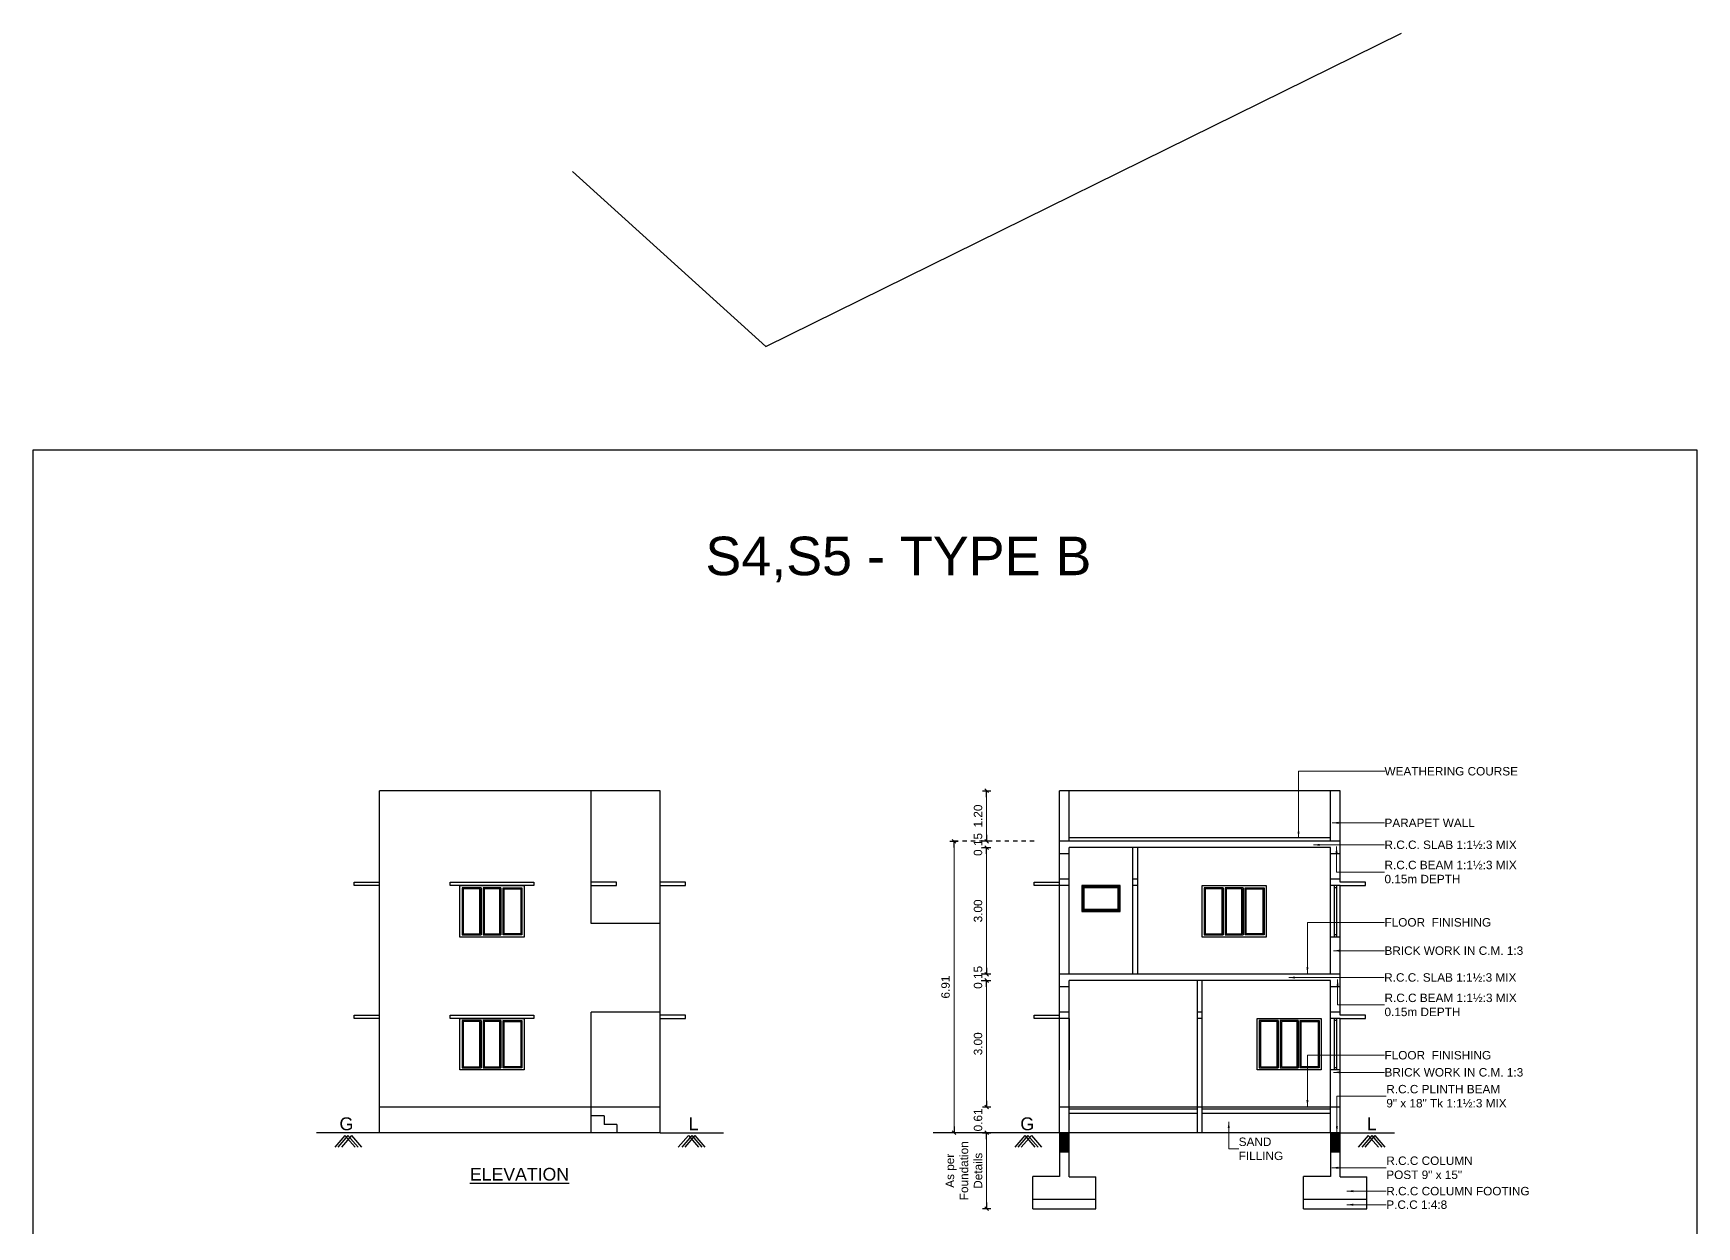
# Model space of a CAD drawing. Header units: metres. Extents: x 1126 to 1595, y 117 to 472.
# Drawn here: x 1555.78 to 1595.24, y 443.55 to 471.84 of the extents above; entities that cross this region are included whole.
import ezdxf
from ezdxf.enums import TextEntityAlignment as Align

# ---------------------------------------------------------------- set-up
doc = ezdxf.new("R2010")
doc.units = ezdxf.units.M
doc.linetypes.add('DOT', pattern=[0.25, 0, -0.25])
for name, color, linetype in [('COL', 7, 'Continuous'), ('hat', 252, 'Continuous'), ('TEXT', 7, 'Continuous')]:
    doc.layers.add(name, color=color, linetype=linetype)
doc.styles.add('ARIAL', font='arial.ttf')
doc.styles.get("Standard").update_dxf_attribs({"font": 'arial.ttf', "height": 0.23})
doc.dimstyles.new('FLOOR DIM', dxfattribs={"dimtxt": 0.2, "dimasz": 0.05, "dimexe": 0.075, "dimexo": 0.3, "dimgap": 0.025, "dimtad": 0, "dimzin": 3, "dimdsep": 46, "dimtxsty": 'ARIAL', "dimblk": 'JM1', "dimcen": -0.09, "dimclrd": 5, "dimclre": 250, "dimclrt": 3, "dimazin": 0, "dimtfac": 0.65, "dimtix": 1, "dimtofl": 0, "dimtmove": 0, "dimatfit": 2, "dimfxl": 0, "dimfrac": 1, "dimtolj": 1, "dimlwd": 18, "dimlwe": -1, "dimarcsym": 0})

# ---------------------------------------------------------------- blocks, each defined once
blk = doc.blocks.new('JM1')
at = {"color": 2}
for p, q in [((-3, 0), (0, 0)), ((-0.88, -0.88), (0.88, 0.88)), ((0, 2), (0, -2))]:
    blk.add_line(p, q, dxfattribs=at)
blk = doc.blocks.new('*D782')
at = {"color": 5, "lineweight": 18}
blk.add_line((1578.391, 445.726), (1578.391, 444.026), dxfattribs=at)
at = {"layer": 'Defpoints', "color": 0}
for p in [(1579.891, 445.776), (1578.391, 443.976), (1579.486, 443.976)]:
    blk.add_point(p, dxfattribs=at)
at = {"color": 5, "lineweight": 18, "xscale": 0.05, "yscale": 0.05, "zscale": 0.05}
for p, rotation in [((1578.391, 445.776), 90), ((1578.391, 443.976), 270)]:
    blk.add_blockref('JM1', p, dxfattribs=dict(at, rotation=rotation))
at = {"color": 3, "insert": (1577.856, 444.876), "char_height": 0.2, "attachment_point": 5, "rotation": 90, "style": 'ARIAL'}
blk.add_mtext('\\A1;As per\\PFoundation \\PDetails', dxfattribs=at)
blk = doc.blocks.new('*D783')
at = {"color": 250, "linetype": 'DOT', "ltscale": 0.25}
for p, q in [((1579.521, 452.686), (1577.546, 452.686)), ((1579.521, 445.776), (1577.546, 445.776))]:
    blk.add_line(p, q, dxfattribs=at)
at = {"color": 5, "lineweight": 18, "ltscale": 0.25}
blk.add_line((1577.621, 452.636), (1577.621, 445.826), dxfattribs=at)
at = {"layer": 'Defpoints', "color": 0, "linetype": 'ByBlock', "ltscale": 0.25}
for p in [(1580.121, 452.686), (1577.621, 445.776), (1580.121, 445.776)]:
    blk.add_point(p, dxfattribs=at)
at = {"color": 5, "linetype": 'ByBlock', "lineweight": 18, "ltscale": 0.25, "xscale": 0.05, "yscale": 0.05, "zscale": 0.05}
for p, rotation in [((1577.621, 452.686), 90), ((1577.621, 445.776), 270)]:
    blk.add_blockref('JM1', p, dxfattribs=dict(at, rotation=rotation))
at = {"color": 3, "linetype": 'ByBlock', "ltscale": 0.25, "insert": (1577.419, 449.231), "char_height": 0.2, "attachment_point": 5, "rotation": 90, "style": 'ARIAL'}
blk.add_mtext('\\A1;6.91', dxfattribs=at)
blk = doc.blocks.new('*D784')
at = {"color": 5, "lineweight": 18}
for p, q in [((1578.391, 446.436), (1578.391, 446.486)), ((1578.391, 445.726), (1578.391, 445.676))]:
    blk.add_line(p, q, dxfattribs=at)
at = {"layer": 'Defpoints', "color": 0}
for p in [(1578.391, 446.386), (1580.123, 446.386), (1580.121, 445.776)]:
    blk.add_point(p, dxfattribs=at)
at = {"color": 5, "lineweight": 18, "xscale": 0.05, "yscale": 0.05, "zscale": 0.05}
for p, rotation in [((1578.391, 446.386), 270), ((1578.391, 445.776), 90)]:
    blk.add_blockref('JM1', p, dxfattribs=dict(at, rotation=rotation))
at = {"color": 3, "insert": (1578.189, 446.081), "char_height": 0.2, "attachment_point": 5, "rotation": 90, "style": 'ARIAL'}
blk.add_mtext('\\A1;0.61', dxfattribs=at)
blk = doc.blocks.new('*D785')
at = {"color": 5, "lineweight": 18}
blk.add_line((1578.391, 449.586), (1578.391, 452.486), dxfattribs=at)
at = {"layer": 'Defpoints', "color": 0}
for p in [(1578.391, 452.536), (1587.857, 452.536), (1580.123, 449.536)]:
    blk.add_point(p, dxfattribs=at)
at = {"color": 5, "lineweight": 18, "xscale": 0.05, "yscale": 0.05, "zscale": 0.05}
for p, rotation in [((1578.391, 452.536), 90), ((1578.391, 449.536), 270)]:
    blk.add_blockref('JM1', p, dxfattribs=dict(at, rotation=rotation))
at = {"color": 3, "insert": (1578.189, 451.036), "char_height": 0.2, "attachment_point": 5, "rotation": 90, "style": 'ARIAL'}
blk.add_mtext('\\A1;3.00', dxfattribs=at)
blk = doc.blocks.new('*D786')
at = {"color": 5, "lineweight": 18}
for p, q in [((1578.391, 452.736), (1578.391, 452.786)), ((1578.391, 452.486), (1578.391, 452.436))]:
    blk.add_line(p, q, dxfattribs=at)
at = {"layer": 'Defpoints', "color": 0}
for p in [(1578.391, 452.686), (1580.123, 452.686), (1587.857, 452.536)]:
    blk.add_point(p, dxfattribs=at)
at = {"color": 5, "lineweight": 18, "xscale": 0.05, "yscale": 0.05, "zscale": 0.05}
for p, rotation in [((1578.391, 452.686), 270), ((1578.391, 452.536), 90)]:
    blk.add_blockref('JM1', p, dxfattribs=dict(at, rotation=rotation))
at = {"color": 3, "insert": (1578.189, 452.611), "char_height": 0.2, "attachment_point": 5, "rotation": 90, "style": 'ARIAL'}
blk.add_mtext('\\A1;0.15', dxfattribs=at)
blk = doc.blocks.new('*D787')
at = {"color": 5, "lineweight": 18}
blk.add_line((1578.391, 452.736), (1578.391, 453.836), dxfattribs=at)
at = {"layer": 'Defpoints', "color": 0}
for p in [(1578.391, 453.886), (1580.123, 453.886), (1580.123, 452.686)]:
    blk.add_point(p, dxfattribs=at)
at = {"color": 5, "lineweight": 18, "xscale": 0.05, "yscale": 0.05, "zscale": 0.05}
for p, rotation in [((1578.391, 453.886), 90), ((1578.391, 452.686), 270)]:
    blk.add_blockref('JM1', p, dxfattribs=dict(at, rotation=rotation))
at = {"color": 3, "insert": (1578.189, 453.286), "char_height": 0.2, "attachment_point": 5, "rotation": 90, "style": 'ARIAL'}
blk.add_mtext('\\A1;1.20', dxfattribs=at)
blk = doc.blocks.new('*D788')
at = {"color": 5, "lineweight": 18}
for p, q in [((1578.391, 449.586), (1578.391, 449.636)), ((1578.391, 449.336), (1578.391, 449.286))]:
    blk.add_line(p, q, dxfattribs=at)
at = {"layer": 'Defpoints', "color": 0}
for p in [(1578.391, 449.536), (1580.123, 449.536), (1580.351, 449.386)]:
    blk.add_point(p, dxfattribs=at)
at = {"color": 5, "lineweight": 18, "xscale": 0.05, "yscale": 0.05, "zscale": 0.05}
for p, rotation in [((1578.391, 449.536), 270), ((1578.391, 449.386), 90)]:
    blk.add_blockref('JM1', p, dxfattribs=dict(at, rotation=rotation))
at = {"color": 3, "insert": (1578.189, 449.461), "char_height": 0.2, "attachment_point": 5, "rotation": 90, "style": 'ARIAL'}
blk.add_mtext('\\A1;0.15', dxfattribs=at)
blk = doc.blocks.new('*D789')
at = {"color": 5, "lineweight": 18}
blk.add_line((1578.391, 446.436), (1578.391, 449.336), dxfattribs=at)
at = {"layer": 'Defpoints', "color": 0}
for p in [(1578.391, 449.386), (1580.351, 449.386), (1580.123, 446.386)]:
    blk.add_point(p, dxfattribs=at)
at = {"color": 5, "lineweight": 18, "xscale": 0.05, "yscale": 0.05, "zscale": 0.05}
for p, rotation in [((1578.391, 449.386), 90), ((1578.391, 446.386), 270)]:
    blk.add_blockref('JM1', p, dxfattribs=dict(at, rotation=rotation))
at = {"color": 3, "insert": (1578.189, 447.886), "char_height": 0.2, "attachment_point": 5, "rotation": 90, "style": 'ARIAL'}
blk.add_mtext('\\A1;3.00', dxfattribs=at)

msp = doc.modelspace()

# ---------------------------------------------------------------- hatches: boundary and pattern name
at = {"layer": 'COL'}
h = msp.add_hatch(color=256, dxfattribs=at)
h.dxf.hatch_style = 1
h.paths.add_polyline_path([(1580.121, 445.326), (1580.351, 445.326), (1580.351, 445.776), (1580.121, 445.776)])
h = msp.add_hatch(color=256, dxfattribs=at)
h.dxf.hatch_style = 1
h.paths.add_polyline_path([(1586.546, 445.326), (1586.776, 445.326), (1586.776, 445.776), (1586.546, 445.776)])

# ---------------------------------------------------------------- linework, layer by layer
for p, q in [((1573.157, 464.42), (1588.235, 471.841)), ((1568.568, 468.567), (1573.157, 464.42)), ((1563.993, 445.776), (1563.993, 453.886)), ((1569.013, 450.736), (1569.013, 453.886)), ((1570.649, 445.776), (1570.649, 453.886)), ((1580.123, 445.776), (1580.123, 453.886)), ((1580.351, 452.686), (1580.351, 453.886)), ((1586.548, 452.686), (1586.548, 453.886)), ((1586.776, 451.716), (1586.776, 453.886)), ((1580.351, 449.536), (1580.351, 452.536)), ((1581.862, 449.536), (1581.862, 452.536)), ((1581.976, 449.536), (1581.976, 452.536)), ((1586.548, 449.536), (1586.548, 452.536)), ((1563.393, 451.636), (1563.393, 451.716)), ((1563.393, 451.716), (1563.993, 451.716)), ((1563.993, 451.636), (1563.393, 451.636)), ((1569.613, 451.716), (1569.013, 451.716)), ((1569.013, 451.636), (1569.613, 451.636)), ((1569.613, 451.636), (1569.613, 451.716)), ((1571.249, 451.716), (1570.649, 451.716)), ((1570.649, 451.636), (1571.249, 451.636)), ((1571.249, 451.636), (1571.249, 451.716)), ((1579.523, 451.636), (1579.523, 451.716)), ((1579.523, 451.716), (1580.123, 451.716)), ((1580.123, 451.636), (1579.523, 451.636)), ((1586.637, 451.636), (1586.637, 450.416)), ((1586.688, 451.636), (1586.688, 450.416)), ((1587.376, 451.716), (1586.776, 451.716)), ((1586.776, 451.636), (1587.376, 451.636)), ((1586.776, 448.566), (1586.776, 451.636)), ((1587.376, 451.636), (1587.376, 451.716)), ((1586.776, 450.416), (1586.548, 450.416)), ((1580.351, 445.776), (1580.351, 449.386)), ((1583.393, 445.776), (1583.393, 449.386)), ((1583.508, 445.776), (1583.508, 449.386)), ((1586.548, 445.776), (1586.548, 449.386)), ((1563.393, 448.486), (1563.393, 448.566)), ((1563.393, 448.566), (1563.993, 448.566)), ((1563.993, 448.486), (1563.393, 448.486)), ((1569.013, 445.776), (1569.013, 448.636)), ((1571.249, 448.566), (1570.649, 448.566)), ((1570.649, 448.486), (1571.249, 448.486)), ((1571.249, 448.486), (1571.249, 448.566)), ((1579.523, 448.486), (1579.523, 448.566)), ((1579.523, 448.566), (1580.123, 448.566)), ((1580.123, 448.486), (1579.523, 448.486)), ((1580.351, 448.486), (1580.351, 447.266)), ((1586.637, 448.486), (1586.637, 447.266)), ((1586.688, 448.486), (1586.688, 447.266)), ((1587.376, 448.566), (1586.776, 448.566)), ((1586.776, 445.776), (1586.776, 448.486)), ((1586.776, 448.486), (1587.376, 448.486)), ((1587.376, 448.486), (1587.376, 448.566)), ((1586.776, 447.266), (1586.548, 447.266)), ((1569.318, 446.176), (1569.318, 445.976)), ((1569.623, 445.976), (1569.623, 445.776)), ((1580.123, 445.776), (1580.123, 444.737)), ((1580.351, 444.736), (1580.351, 445.776)), ((1586.548, 445.776), (1586.548, 444.737)), ((1586.776, 444.736), (1586.776, 445.776)), ((1579.486, 443.976), (1579.486, 444.737)), ((1580.123, 444.737), (1579.486, 444.737)), ((1580.351, 444.736), (1580.986, 444.736)), ((1580.986, 443.976), (1580.986, 444.736)), ((1585.911, 443.976), (1585.911, 444.737)), ((1586.548, 444.737), (1585.911, 444.737)), ((1586.776, 444.736), (1587.411, 444.736)), ((1587.411, 443.976), (1587.411, 444.736)), ((1579.486, 444.206), (1580.986, 444.206)), ((1579.486, 443.976), (1580.986, 443.976)), ((1585.911, 444.206), (1587.411, 444.206)), ((1585.911, 443.976), (1587.411, 443.976))]:
    msp.add_line(p, q)
at = {"color": 7}
for p, q in [((1570.649, 453.886), (1563.993, 453.886)), ((1586.776, 453.886), (1580.123, 453.886)), ((1586.776, 452.686), (1580.123, 452.686)), ((1586.548, 452.766), (1580.351, 452.766)), ((1580.351, 452.386), (1580.123, 452.386)), ((1586.548, 452.536), (1580.351, 452.536)), ((1586.776, 452.386), (1586.548, 452.386)), ((1580.351, 451.786), (1580.123, 451.786)), ((1580.351, 451.636), (1580.123, 451.636)), ((1581.976, 451.786), (1581.862, 451.786)), ((1581.976, 451.636), (1581.862, 451.636)), ((1586.776, 451.786), (1586.548, 451.786)), ((1586.776, 451.636), (1586.548, 451.636)), ((1570.649, 450.736), (1569.013, 450.736)), ((1586.776, 449.536), (1580.123, 449.536)), ((1580.351, 449.236), (1580.123, 449.236)), ((1586.548, 449.386), (1580.351, 449.386)), ((1586.776, 449.236), (1586.548, 449.236)), ((1570.649, 448.636), (1569.013, 448.636)), ((1580.351, 448.636), (1580.123, 448.636)), ((1580.351, 448.486), (1580.123, 448.486)), ((1583.508, 448.636), (1583.393, 448.636)), ((1583.508, 448.486), (1583.393, 448.486)), ((1586.776, 448.636), (1586.548, 448.636)), ((1586.776, 448.486), (1586.548, 448.486)), ((1570.649, 446.386), (1563.993, 446.386)), ((1586.776, 446.386), (1580.123, 446.386)), ((1583.393, 446.336), (1580.351, 446.336)), ((1586.548, 446.336), (1583.508, 446.336)), ((1569.318, 446.176), (1569.013, 446.176)), ((1569.623, 445.976), (1569.318, 445.976)), ((1583.393, 446.236), (1580.351, 446.236)), ((1586.548, 446.236), (1583.508, 446.236)), ((1563.993, 445.776), (1562.493, 445.776)), ((1563.171, 445.715), (1562.932, 445.439)), ((1563.243, 445.715), (1563.005, 445.439)), ((1563.325, 445.715), (1563.086, 445.439)), ((1563.171, 445.715), (1563.41, 445.439)), ((1563.243, 445.715), (1563.482, 445.439)), ((1563.325, 445.715), (1563.563, 445.439)), ((1570.649, 445.776), (1563.993, 445.776)), ((1570.649, 445.776), (1572.149, 445.776)), ((1571.317, 445.715), (1571.078, 445.439)), ((1571.399, 445.715), (1571.16, 445.439)), ((1571.471, 445.715), (1571.232, 445.439)), ((1571.317, 445.715), (1571.556, 445.439)), ((1571.399, 445.715), (1571.637, 445.439)), ((1571.471, 445.715), (1571.71, 445.439)), ((1580.123, 445.776), (1577.123, 445.776)), ((1579.3, 445.715), (1579.062, 445.439)), ((1579.373, 445.715), (1579.134, 445.439)), ((1579.454, 445.715), (1579.215, 445.439)), ((1579.3, 445.715), (1579.539, 445.439)), ((1579.373, 445.715), (1579.611, 445.439)), ((1579.454, 445.715), (1579.693, 445.439)), ((1586.776, 445.776), (1580.123, 445.776)), ((1586.778, 445.776), (1588.064, 445.776)), ((1587.446, 445.715), (1587.208, 445.439)), ((1587.528, 445.715), (1587.289, 445.439)), ((1587.6, 445.715), (1587.362, 445.439)), ((1587.446, 445.715), (1587.685, 445.439)), ((1587.528, 445.715), (1587.767, 445.439)), ((1587.6, 445.715), (1587.839, 445.439))]:
    msp.add_line(p, q, dxfattribs=at)
at = {"color": 8}
for p, q in [((1566.399, 451.586), (1566.399, 450.466)), ((1566.449, 451.586), (1566.449, 450.466)), ((1566.872, 451.586), (1566.872, 450.466)), ((1566.922, 451.586), (1566.922, 450.466)), ((1584.001, 451.586), (1584.001, 450.466)), ((1584.051, 451.586), (1584.051, 450.466)), ((1584.474, 451.586), (1584.474, 450.466)), ((1584.524, 451.586), (1584.524, 450.466)), ((1566.399, 448.436), (1566.399, 447.316)), ((1566.449, 448.436), (1566.449, 447.316)), ((1566.872, 448.436), (1566.872, 447.316)), ((1566.922, 448.436), (1566.922, 447.316)), ((1585.308, 448.436), (1585.308, 447.316)), ((1585.358, 448.436), (1585.358, 447.316)), ((1585.781, 448.436), (1585.781, 447.316)), ((1585.831, 448.436), (1585.831, 447.316))]:
    msp.add_line(p, q, dxfattribs=at)
at = {"color": 7, "linetype": 'ByBlock'}
for p, q in [((1586.688, 451.585), (1586.637, 451.585)), ((1586.688, 450.467), (1586.637, 450.467)), ((1586.688, 448.435), (1586.637, 448.435)), ((1586.688, 447.317), (1586.637, 447.317))]:
    msp.add_line(p, q, dxfattribs=at)
for points in [[(1555.778, 461.963), (1595.236, 461.963), (1595.236, 415.593), (1555.778, 415.593)], [(1565.67, 451.636), (1565.67, 451.716), (1567.65, 451.716), (1567.65, 451.636)], [(1580.652, 451.026), (1581.562, 451.026), (1581.562, 451.636), (1580.652, 451.636)], [(1565.67, 448.486), (1565.67, 448.566), (1567.65, 448.566), (1567.65, 448.486)]]:
    msp.add_lwpolyline(points, close=True)
at = {"color": 7}
for points in [[(1565.9, 451.636), (1567.42, 451.636), (1567.42, 450.416), (1565.9, 450.416)], [(1583.502, 451.636), (1585.022, 451.636), (1585.022, 450.416), (1583.502, 450.416)], [(1565.9, 448.486), (1567.42, 448.486), (1567.42, 447.266), (1565.9, 447.266)], [(1584.81, 448.486), (1586.33, 448.486), (1586.33, 447.266), (1584.81, 447.266)]]:
    msp.add_lwpolyline(points, close=True, dxfattribs=at)
at = {"color": 8}
for points in [[(1566.399, 451.586), (1565.95, 451.586), (1565.95, 450.466), (1566.399, 450.466)], [(1566.374, 451.561), (1565.975, 451.561), (1565.975, 450.491), (1566.374, 450.491)], [(1566.449, 450.466), (1566.872, 450.466), (1566.872, 451.586), (1566.449, 451.586)], [(1566.474, 450.491), (1566.847, 450.491), (1566.847, 451.561), (1566.474, 451.561)], [(1566.922, 451.586), (1567.37, 451.586), (1567.37, 450.466), (1566.922, 450.466)], [(1566.947, 451.561), (1567.345, 451.561), (1567.345, 450.491), (1566.947, 450.491)], [(1584.001, 451.586), (1583.552, 451.586), (1583.552, 450.466), (1584.001, 450.466)], [(1583.976, 451.561), (1583.577, 451.561), (1583.577, 450.491), (1583.976, 450.491)], [(1584.051, 450.466), (1584.474, 450.466), (1584.474, 451.586), (1584.051, 451.586)], [(1584.076, 450.491), (1584.449, 450.491), (1584.449, 451.561), (1584.076, 451.561)], [(1584.524, 451.586), (1584.972, 451.586), (1584.972, 450.466), (1584.524, 450.466)], [(1584.549, 451.561), (1584.947, 451.561), (1584.947, 450.491), (1584.549, 450.491)], [(1566.399, 448.436), (1565.95, 448.436), (1565.95, 447.316), (1566.399, 447.316)], [(1566.374, 448.411), (1565.975, 448.411), (1565.975, 447.341), (1566.374, 447.341)], [(1566.449, 447.316), (1566.872, 447.316), (1566.872, 448.436), (1566.449, 448.436)], [(1566.474, 447.341), (1566.847, 447.341), (1566.847, 448.411), (1566.474, 448.411)], [(1566.922, 448.436), (1567.37, 448.436), (1567.37, 447.316), (1566.922, 447.316)], [(1566.947, 448.411), (1567.345, 448.411), (1567.345, 447.341), (1566.947, 447.341)], [(1585.308, 448.436), (1584.86, 448.436), (1584.86, 447.316), (1585.308, 447.316)], [(1585.283, 448.411), (1584.885, 448.411), (1584.885, 447.341), (1585.283, 447.341)], [(1585.358, 447.316), (1585.781, 447.316), (1585.781, 448.436), (1585.358, 448.436)], [(1585.383, 447.341), (1585.756, 447.341), (1585.756, 448.411), (1585.383, 448.411)], [(1585.831, 448.436), (1586.28, 448.436), (1586.28, 447.316), (1585.831, 447.316)], [(1585.856, 448.411), (1586.255, 448.411), (1586.255, 447.341), (1585.856, 447.341)]]:
    msp.add_lwpolyline(points, close=True, dxfattribs=at)
at = {"layer": 'COL'}
for points in [[(1580.351, 445.776), (1580.121, 445.776), (1580.121, 445.326), (1580.351, 445.326)], [(1586.776, 445.776), (1586.546, 445.776), (1586.546, 445.326), (1586.776, 445.326)]]:
    msp.add_lwpolyline(points, close=True, dxfattribs=at)
at = {"layer": 'hat'}
for points in [[(1580.677, 451.051), (1581.537, 451.051), (1581.537, 451.611), (1580.677, 451.611)], [(1580.702, 451.076), (1581.512, 451.076), (1581.512, 451.586), (1580.702, 451.586)]]:
    msp.add_lwpolyline(points, close=True, dxfattribs=at)

# ---------------------------------------------------------------- texts
at = {"color": 7}
msp.add_text('S4,S5 - TYPE B ', height=0.9144, dxfattribs=at).set_placement((1571.721, 458.994))
at = {"color": 7, "style": 'ARIAL'}
for s, p in [('G', (1563.207, 445.837)), ('L', (1571.438, 445.837)), ('G', (1579.357, 445.837)), ('L', (1587.528, 445.837))]:
    msp.add_text(s, height=0.305, dxfattribs=at).set_placement(p, align=Align.CENTER)
at = {"layer": 'TEXT', "style": 'ARIAL'}
for s, insert, char_height, width, attachment_point in [('WEATHERING COURSE', (1587.83, 454.346), 0.2, 3.29403, 4), ('PARAPET WALL', (1587.83, 453.124), 0.2, 2.23428, 4), ('R.C.C. SLAB 1:1½:3 MIX', (1587.83, 452.602), 0.2, 3.26522, 4), ('R.C.C BEAM 1:1½:3 MIX 0.15m DEPTH  ', (1587.83, 451.957), 0.2, 3.22007, 4), ('FLOOR  FINISHING', (1587.83, 450.764), 0.2, 2.57289, 4), ('BRICK WORK IN C.M. 1:3', (1587.83, 450.093), 0.2, 3.31312, 4), ('R.C.C. SLAB 1:1½:3 MIX', (1587.823, 449.457), 0.2, 3.24741, 4), ('R.C.C BEAM 1:1½:3 MIX 0.15m DEPTH  ', (1587.83, 448.807), 0.2, 3.17084, 4), ('FLOOR  FINISHING', (1587.83, 447.614), 0.2, 2.59421, 4), ('FLOOR  FINISHING', (1587.83, 447.614), 0.2, 2.57289, 4), ('BRICK WORK IN C.M. 1:3', (1587.83, 447.209), 0.2, 3.47959, 4), ('\\A1;R.C.C PLINTH BEAM 9" x 18" Tk 1:1½:3 MIX ', (1587.873, 446.643), 0.2, 2.90178, 4), ('SAND\\PFILLING', (1584.371, 445.395), 0.2, 1.14023, 4), ('\\pt2.6;R.C.C COLUMN\\P\\ptz;POST 9" x 15"', (1587.873, 444.946), 0.2, 2.14995, 4), ('{\\fArial|b0|i0|c0|p18;\\LELEVATION}', (1567.312, 444.792), 0.3, 2.32094, 5), ('R.C.C COLUMN FOOTING', (1587.873, 444.392), 0.2, 3.51493, 4), ('P.C.C 1:4:8', (1587.873, 444.071), 0.2, 1.79468, 4)]:
    msp.add_mtext(s, dxfattribs=dict(at, insert=insert, char_height=char_height, width=width, attachment_point=attachment_point))

# ---------------------------------------------------------------- dimensions: what is measured, and where the dimension line sits
at = {"color": 7}
for base, p1, p2, picture, middle in [((1578.391, 453.886), (1580.123, 452.686), (1580.123, 453.886), '*D787', (1578.189, 453.286)), ((1578.391, 452.686), (1587.857, 452.536), (1580.123, 452.686), '*D786', (1578.189, 452.611)), ((1578.391, 452.536), (1580.123, 449.536), (1587.857, 452.536), '*D785', (1578.189, 451.036)), ((1578.391, 449.536), (1580.351, 449.386), (1580.123, 449.536), '*D788', (1578.189, 449.461)), ((1578.391, 449.386), (1580.123, 446.386), (1580.351, 449.386), '*D789', (1578.189, 447.886)), ((1578.391, 446.386), (1580.121, 445.776), (1580.123, 446.386), '*D784', (1578.189, 446.081))]:
    dim = msp.add_linear_dim(base=base, p1=p1, p2=p2, angle=90, dimstyle='FLOOR DIM', override={"dimgap": 0.1, "dimtad": 1, "dimpost": '\\X', "dimse1": 1, "dimse2": 1, "dimtmove": 2}, dxfattribs=at)
    dim.commit()
    dim.dimension.update_dxf_attribs({"geometry": picture, "text_midpoint": middle})
at = {"color": 7, "linetype": 'ByBlock', "ltscale": 0.25}
dim = msp.add_aligned_dim(p1=(1580.121, 452.686), p2=(1580.121, 445.776), distance=-2.5, dimstyle='FLOOR DIM', override={"dimexo": 0.6, "dimgap": 0.1, "dimtad": 1, "dimpost": '\\X'}, dxfattribs=at)
dim.commit()
dim.dimension.update_dxf_attribs({"geometry": '*D783', "text_midpoint": (1577.419, 449.231)})
at = {"color": 7}
dim = msp.add_linear_dim(base=(1578.391, 443.976), p1=(1579.891, 445.776), p2=(1579.486, 443.976), angle=90, text='As per\\PFoundation \\PDetails', dimstyle='FLOOR DIM', override={"dimgap": 0.1, "dimtad": 1, "dimpost": '\\X', "dimse1": 1, "dimse2": 1, "dimtmove": 2}, dxfattribs=at)
dim.commit()
dim.dimension.update_dxf_attribs({"geometry": '*D782', "text_midpoint": (1577.856, 444.876)})

# ---------------------------------------------------------------- leaders
for points in [[(1585.791, 452.766), (1585.791, 454.346), (1587.848, 454.346)], [(1586.592, 453.124), (1587.83, 453.124)], [(1586.146, 452.602), (1587.83, 452.602)], [(1586.693, 452.562), (1586.693, 451.957), (1587.83, 451.957)], [(1586.002, 449.552), (1586.002, 450.764), (1587.83, 450.764)], [(1586.617, 450.093), (1587.83, 450.093)], [(1585.561, 449.457), (1587.823, 449.457)], [(1586.718, 449.412), (1586.718, 448.807), (1587.83, 448.807)], [(1586.002, 446.402), (1586.002, 447.614), (1587.83, 447.614)], [(1586.622, 447.209), (1587.83, 447.209)], [(1586.701, 445.776), (1586.701, 446.643), (1587.873, 446.643)], [(1584.136, 446.039), (1584.136, 445.395), (1584.371, 445.395)], [(1586.582, 444.946), (1587.873, 444.946)], [(1586.937, 444.392), (1587.873, 444.392)], [(1586.937, 444.071), (1587.873, 444.071)]]:
    msp.add_leader(points, dimstyle='FLOOR DIM', override={"dimasz": 0.15, "dimclrd": 1})

doc.saveas('drawing.dxf')
